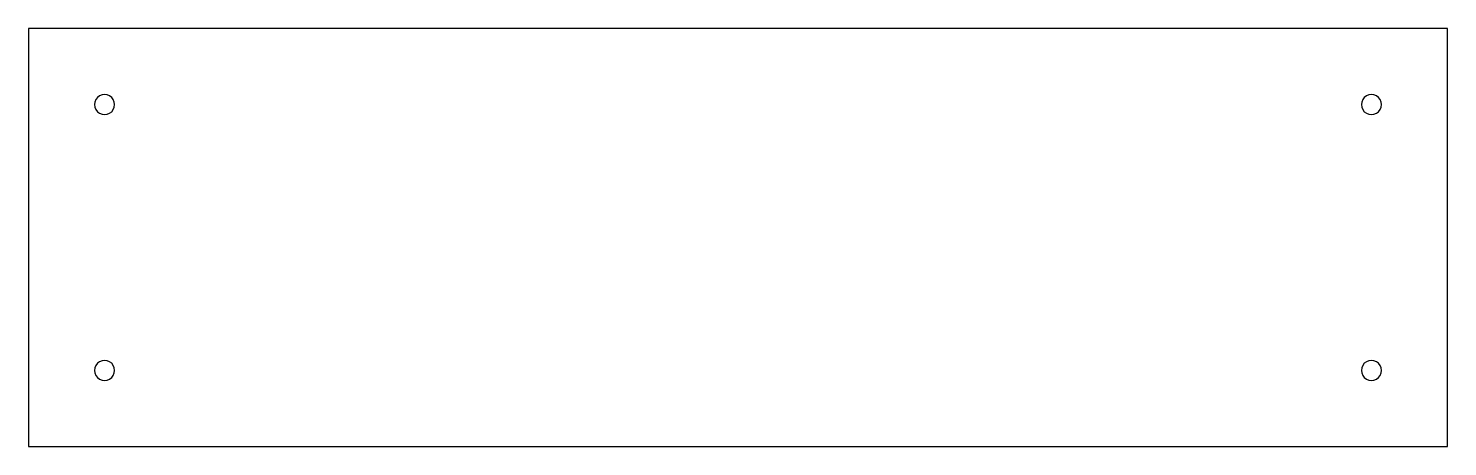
# Model space of a CAD drawing. Extents: x -128 to 84, y -35 to 28.
import ezdxf

# ---------------------------------------------------------------- set-up
doc = ezdxf.new("R2010")
doc.units = 0
doc.layers.get('0').update_dxf_attribs({"linetype": 'CONTINUOUS'})

msp = doc.modelspace()

# ---------------------------------------------------------------- linework, layer by layer
for p, q in [((-128.48, 27.88), (-128.48, -34.82)), ((84.22, 27.88), (-128.48, 27.88)), ((84.22, -34.82), (84.22, 27.88)), ((-118.35, 17.2), (-118.5, 16.84)), ((-118.11, 17.51), (-118.35, 17.2)), ((-117.8, 17.75), (-118.11, 17.51)), ((-117.44, 17.9), (-117.8, 17.75)), ((-117.05, 17.95), (-117.44, 17.9)), ((-116.66, 17.9), (-117.05, 17.95)), ((-116.3, 17.75), (-116.66, 17.9)), ((-115.99, 17.51), (-116.3, 17.75)), ((-115.75, 17.2), (-115.99, 17.51)), ((-115.6, 16.84), (-115.75, 17.2)), ((71.49, 17.2), (71.34, 16.84)), ((71.73, 17.51), (71.49, 17.2)), ((72.04, 17.75), (71.73, 17.51)), ((72.4, 17.9), (72.04, 17.75)), ((72.79, 17.95), (72.4, 17.9)), ((73.18, 17.9), (72.79, 17.95)), ((73.54, 17.75), (73.18, 17.9)), ((73.85, 17.51), (73.54, 17.75)), ((74.09, 17.2), (73.85, 17.51)), ((74.24, 16.84), (74.09, 17.2)), ((-118.5, 16.84), (-118.55, 16.45)), ((-118.55, 16.45), (-118.5, 16.06)), ((-118.5, 16.06), (-118.35, 15.7)), ((-118.35, 15.7), (-118.11, 15.39)), ((-118.11, 15.39), (-117.8, 15.15)), ((-117.8, 15.15), (-117.44, 15)), ((-117.44, 15), (-117.05, 14.95)), ((-117.05, 14.95), (-116.66, 15)), ((-116.66, 15), (-116.3, 15.15)), ((-116.3, 15.15), (-115.99, 15.39)), ((-115.99, 15.39), (-115.75, 15.7)), ((-115.75, 15.7), (-115.6, 16.06)), ((-115.55, 16.45), (-115.6, 16.84)), ((-115.6, 16.06), (-115.55, 16.45)), ((71.34, 16.84), (71.29, 16.45)), ((71.29, 16.45), (71.34, 16.06)), ((71.34, 16.06), (71.49, 15.7)), ((71.49, 15.7), (71.73, 15.39)), ((71.73, 15.39), (72.04, 15.15)), ((72.04, 15.15), (72.4, 15)), ((72.4, 15), (72.79, 14.95)), ((72.79, 14.95), (73.18, 15)), ((73.18, 15), (73.54, 15.15)), ((73.54, 15.15), (73.85, 15.39)), ((73.85, 15.39), (74.09, 15.7)), ((74.09, 15.7), (74.24, 16.06)), ((74.29, 16.45), (74.24, 16.84)), ((74.24, 16.06), (74.29, 16.45)), ((-118.5, -23), (-118.55, -23.39)), ((-118.55, -23.39), (-118.5, -23.78)), ((-118.35, -22.64), (-118.5, -23)), ((-118.11, -22.33), (-118.35, -22.64)), ((-117.8, -22.09), (-118.11, -22.33)), ((-117.44, -21.94), (-117.8, -22.09)), ((-117.05, -21.89), (-117.44, -21.94)), ((-116.66, -21.94), (-117.05, -21.89)), ((-116.3, -22.09), (-116.66, -21.94)), ((-115.99, -22.33), (-116.3, -22.09)), ((-115.75, -22.64), (-115.99, -22.33)), ((-115.6, -23), (-115.75, -22.64)), ((-115.55, -23.39), (-115.6, -23)), ((-115.6, -23.78), (-115.55, -23.39)), ((71.34, -23), (71.29, -23.39)), ((71.29, -23.39), (71.34, -23.78)), ((71.49, -22.64), (71.34, -23)), ((71.73, -22.33), (71.49, -22.64)), ((72.04, -22.09), (71.73, -22.33)), ((72.4, -21.94), (72.04, -22.09)), ((72.79, -21.89), (72.4, -21.94)), ((73.18, -21.94), (72.79, -21.89)), ((73.54, -22.09), (73.18, -21.94)), ((73.85, -22.33), (73.54, -22.09)), ((74.09, -22.64), (73.85, -22.33)), ((74.24, -23), (74.09, -22.64)), ((74.29, -23.39), (74.24, -23)), ((74.24, -23.78), (74.29, -23.39)), ((-118.5, -23.78), (-118.35, -24.14)), ((-118.35, -24.14), (-118.11, -24.45)), ((-118.11, -24.45), (-117.8, -24.69)), ((-117.8, -24.69), (-117.44, -24.84)), ((-117.44, -24.84), (-117.05, -24.89)), ((-117.05, -24.89), (-116.66, -24.84)), ((-116.66, -24.84), (-116.3, -24.69)), ((-116.3, -24.69), (-115.99, -24.45)), ((-115.99, -24.45), (-115.75, -24.14)), ((-115.75, -24.14), (-115.6, -23.78)), ((71.34, -23.78), (71.49, -24.14)), ((71.49, -24.14), (71.73, -24.45)), ((71.73, -24.45), (72.04, -24.69)), ((72.04, -24.69), (72.4, -24.84)), ((72.4, -24.84), (72.79, -24.89)), ((72.79, -24.89), (73.18, -24.84)), ((73.18, -24.84), (73.54, -24.69)), ((73.54, -24.69), (73.85, -24.45)), ((73.85, -24.45), (74.09, -24.14)), ((74.09, -24.14), (74.24, -23.78)), ((-128.48, -34.82), (84.22, -34.82))]:
    msp.add_line(p, q)

doc.saveas('drawing.dxf')
